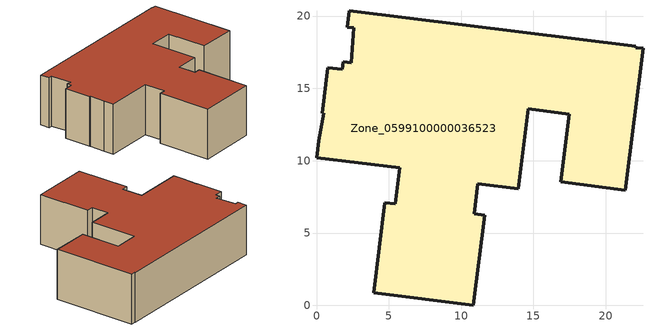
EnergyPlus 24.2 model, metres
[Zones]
Zone_0599100000036523
 floor ground (C_G): 0.78,16.44 1.77,16.32 1.84,16.84 2.4,16.77 2.57,19.21 2.14,19.24 2.28,20.38 22.09,17.9 22.08,17.82 22.57,17.76 21.35,7.97 16.88,8.53 17.47,13.22 14.63,13.58 13.94,8.06 11.15,8.41 10.89,6.33 11.63,6.23 10.85,0 3.95,0.86 4.73,7.1 5.46,7.01 5.77,9.5 0,10.22 0.14,11.37 0.51,13.28 0.39,13.29 z0
 wall outside (C_F): 11.63,6.23 10.89,6.33 11.15,8.41 13.94,8.06 14.63,13.58 17.47,13.22 16.88,8.53 21.35,7.97 22.57,17.76 22.08,17.82 22.09,17.9 2.28,20.38 2.14,19.24 2.57,19.21 2.4,16.77 1.84,16.84 1.77,16.32 0.78,16.44 0.39,13.29 0.51,13.28 0.14,11.37 0,10.22 5.77,9.5 5.46,7.01 4.73,7.1 3.95,0.86 10.85,0 11.63,6.23 z0:5.95
 roof outside (C_R): 0.51,13.28 0.14,11.37 0,10.22 5.77,9.5 5.46,7.01 4.73,7.1 3.95,0.86 10.85,0 11.63,6.23 10.89,6.33 11.15,8.41 13.94,8.06 14.63,13.58 17.47,13.22 16.88,8.53 21.35,7.97 22.57,17.76 22.08,17.82 22.09,17.9 2.28,20.38 2.14,19.24 2.57,19.21 2.4,16.77 1.84,16.84 1.77,16.32 0.78,16.44 0.39,13.29 z5.95
[BUILDING]
Pand.0599100000036523: North Axis=0; Terrain=City; Loads Convergence Tolerance Value=0.04; Temperature Convergence Tolerance Value=0.4; Solar Distribution=FullExterior; Maximum Number of Warmup Days=25; Minimum Number of Warmup Days=1
[Site:Location]
Rotterdam.The.Hague.AP_ZH_NLD Design_Conditions: Latitude=51.96; Longitude=4.45; Time Zone=1; Elevation=-4.5
[SITE:GROUNDTEMPERATURE:BUILDINGSURFACE]
18, 18, 18, 18, 18, 18, 18, 18, 18, 18, 18, 18
[MATERIAL] Thermal Absorptance=0.9; Solar Absorptance=0.7; Visible Absorptance=0.7
Name | Roughness | Thickness | Conductivity | Density | Specific Heat
G.D.1975-1991 | MediumSmooth | 0.15 | 0.288461 | 540 | 1210
F.D.1975-1991 | Rough | 0.3 | 0.230769 | 1920 | 840
R.D.1975-1991 | MediumRough | 0.2 | 0.153846 | 1500 | 1000
[CONSTRUCTION]
C_G: G.D.1975-1991
C_F: F.D.1975-1991
C_R: R.D.1975-1991
[ZONE]
Zone_0599100000036523: Type=1; Multiplier=1; Ceiling Height=Autocalculate; Volume=Autocalculate; Floor Area=autocalculate; Part of Total Floor Area=Yes
[ZONEINFILTRATION:DESIGNFLOWRATE]
Infil_Zone_0599100000036523: Zone or ZoneList or Space or SpaceList=Zone_0599100000036523; Schedule=AlwaysOn; Design Flow Rate Calculation Method=Flow/Area; Flow Rate per Floor Area=0.0042; Constant Term Coefficient=1; Temperature Term Coefficient=0; Velocity Term Coefficient=0; Velocity Squared Term Coefficient=0
[HVACTEMPLATE:ZONE:IDEALLOADSAIRSYSTEM]
Zone_0599100000036523: Maximum Heating Supply Air Temperature=50; Minimum Cooling Supply Air Temperature=13; Maximum Heating Supply Air Humidity Ratio=0.0156; Minimum Cooling Supply Air Humidity Ratio=0.0077; Heating Limit=NoLimit; Cooling Limit=NoLimit; Dehumidification Control Type=ConstantSensibleHeatRatio; Cooling Sensible Heat Ratio=0.7; Dehumidification Setpoint=60; Humidification Control Type=None; Humidification Setpoint=30; Outdoor Air Method=None; Outdoor Air Flow Rate per Person=0.00944; Outdoor Air Flow Rate per Zone Floor Area=0; Outdoor Air Flow Rate per Zone=0; Demand Controlled Ventilation Type=None; Outdoor Air Economizer Type=NoEconomizer; Heat Recovery Type=None; Sensible Heat Recovery Effectiveness=0.7; Latent Heat Recovery Effectiveness=0.65
[ZONECONTROL:THERMOSTAT]
ThermostatControl_Zone_0599100000036523: Zone or ZoneList=Zone_0599100000036523; Control Type Schedule=DualSetpointControlType; Control 1=Thermostat_Zone_0599100000036523; Temperature Difference Between Cutout And Setpoint=0
[THERMOSTATSETPOINT:DUALSETPOINT]
Thermostat_Zone_0599100000036523: Heating Setpoint Temperature Schedule=HeatingSetpoint_Zone_0599100000036523; Cooling Setpoint Temperature Schedule=CoolingSetpoint_Zone_0599100000036523
[SCHEDULE:COMPACT]
HeatingSetpoint_Zone_0599100000036523: Through: 12/31, For: AllDays, Until: 24:00, 21
CoolingSetpoint_Zone_0599100000036523: Through: 12/31, For: AllDays, Until: 24:00, 24
DualSetpointControlType: Through: 12/31, For: AllDays, Until: 24:00, 4
AlwaysOn: Through: 12/31, For: AllDays, Until: 24:00, 1
